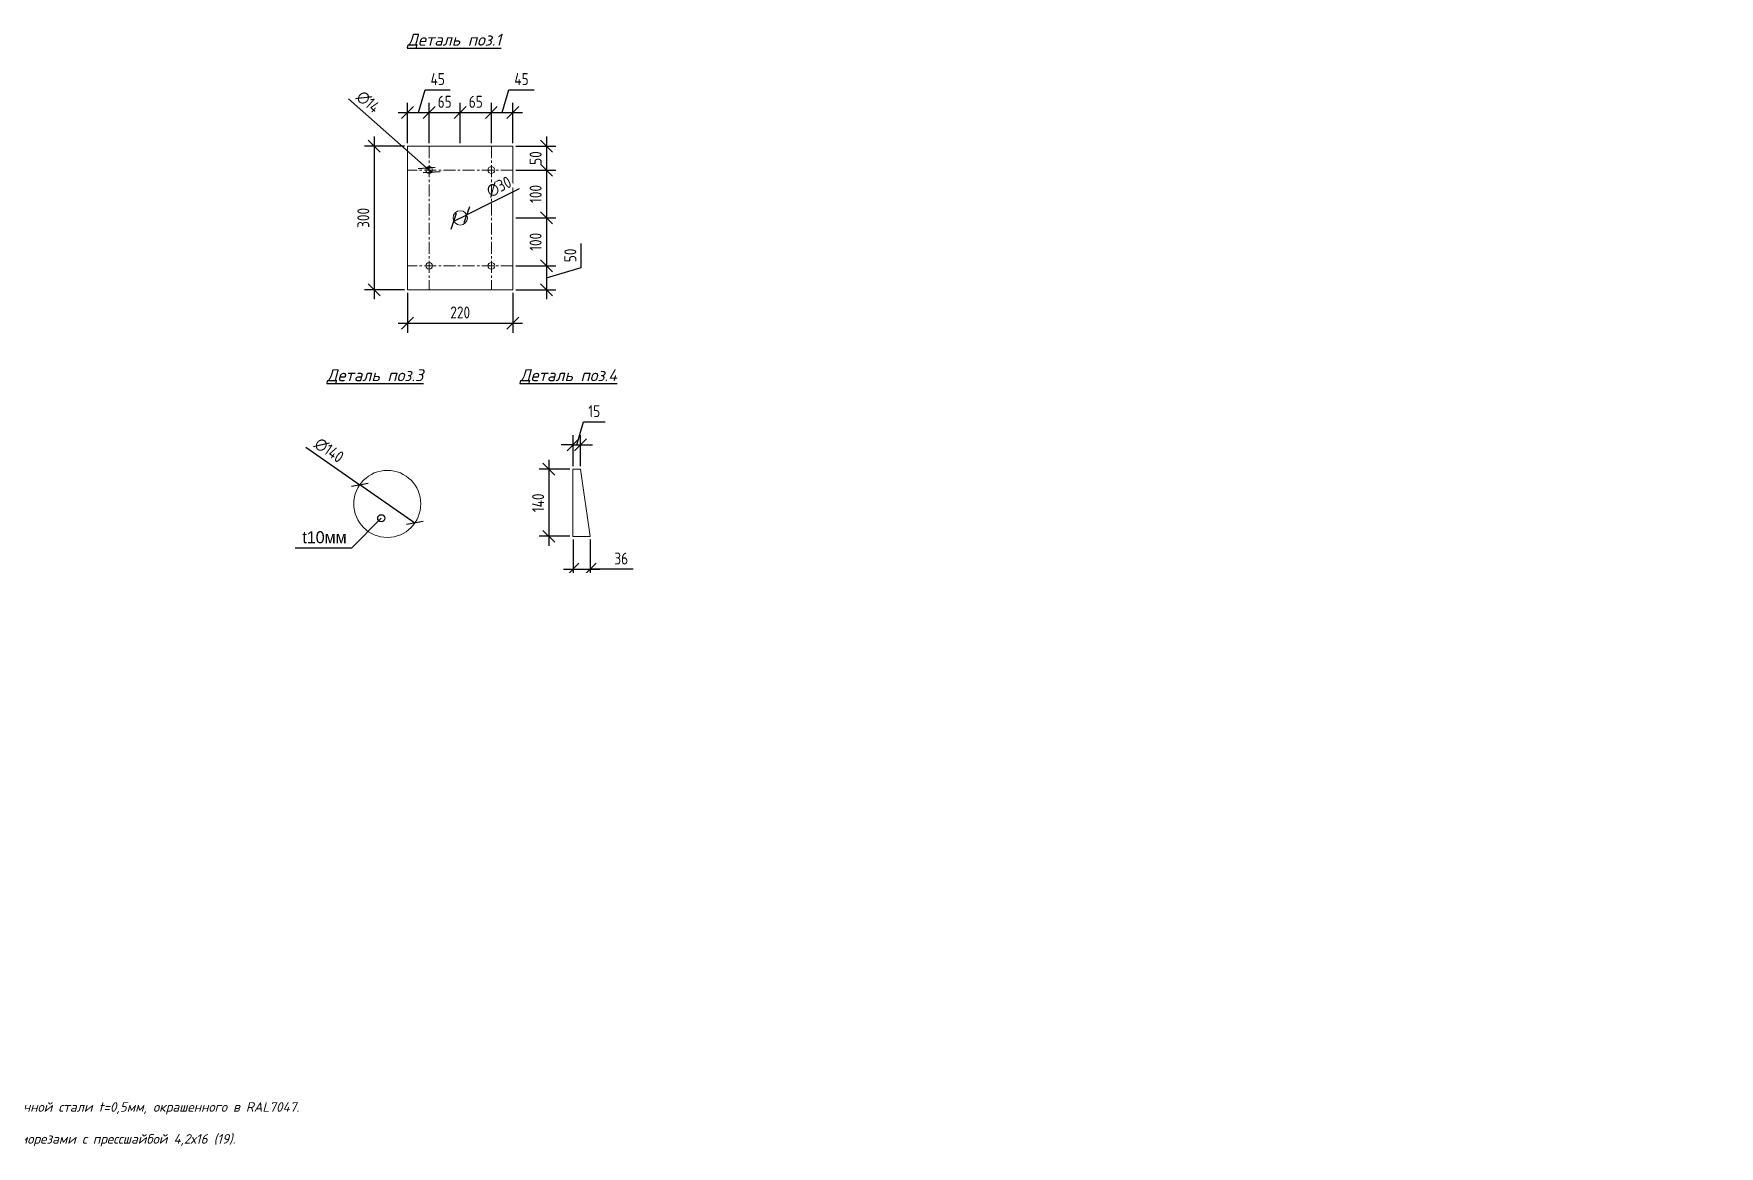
# Model space of a CAD drawing. Header units: millimetres. Extents: x -330955 to 144729, y -76510 to 25340.
# Drawn here: x 73495 to 77016, y -61773 to -59449 of the extents above; entities that cross this region are included whole.
import ezdxf
from ezdxf import colors
from ezdxf.entities.mleader import LeaderData, LeaderLine
from ezdxf.math import Vec2, Vec3

# ---------------------------------------------------------------- set-up
doc = ezdxf.new("R2010")
doc.units = ezdxf.units.MM
doc.header["$LTSCALE"] = 20
doc.linetypes.add('осевая', pattern=[2, 1.25, -0.25, 0.25, -0.25])
doc.layers.get('0').update_dxf_attribs({"lineweight": 0})
doc.layers.get('Defpoints').update_dxf_attribs({"color": 4})
for name, color, linetype, lineweight in [('_метал', 210, 'Continuous', 20), ('_Осевая', 30, 'осевая', 9), ('_Размер', 92, 'Continuous', 15), ('Выноски', 7, 'Continuous', 15)]:
    doc.layers.add(name, color=color, linetype=linetype, lineweight=lineweight)
doc.layers.add('PDF _Текст', color=7, linetype='Continuous')
doc.styles.add('PDF ISOCPEUR Italic', font='isocpeui.ttf')
doc.styles.add('ГОСТ 2.304', font='gost-common.ttf')
doc.dimstyles.new('СПДС', dxfattribs={"dimscale": 100, "dimtxt": 2.5, "dimasz": 2.5, "dimexe": 2, "dimexo": 0.625, "dimgap": 1, "dimtad": 1, "dimdec": 0, "dimtxsty": 'ГОСТ 2.304', "dimblk": 'OBLIQUE', "dimcen": 2.5, "dimdle": 2, "dimadec": 0, "dimazin": 2, "dimtfac": 0.75, "dimtdec": 0, "dimtmove": 1, "dimatfit": 3, "dimfxl": 1, "dimtfill": 1, "dimtolj": 1, "dimarcsym": 1})

# ---------------------------------------------------------------- blocks, each defined once
blk = doc.blocks.new('_Oblique')
at = {"color": 0, "linetype": 'ByBlock', "lineweight": -2}
blk.add_line((-0.5, -0.5), (0.5, 0.5), dxfattribs=at)
blk = doc.blocks.new('*D1241')
at = {"layer": '_Размер', "color": 0, "lineweight": -2, "transparency": 16777216}
for p, q in [((74275.9, -59990.2), (74275.9, -60073.9)), ((74495.9, -59990.2), (74495.9, -60073.9)), ((74255.9, -60053.9), (74515.9, -60053.9))]:
    blk.add_line(p, q, dxfattribs=at)
at = {"layer": 'Defpoints', "color": 0, "transparency": 16777216}
for p in [(74275.9, -59983.9), (74495.9, -59983.9), (74495.9, -60053.9)]:
    blk.add_point(p, dxfattribs=at)
at = {"layer": '_Размер', "color": 0, "lineweight": -2, "transparency": 16777216, "xscale": 25, "yscale": 25, "zscale": 25, "rotation": 180}
blk.add_blockref('_Oblique', (74275.9, -60053.9), dxfattribs=at)
at = {"layer": '_Размер', "color": 0, "lineweight": -2, "transparency": 16777216, "xscale": 25, "yscale": 25, "zscale": 25}
blk.add_blockref('_Oblique', (74495.9, -60053.9), dxfattribs=at)
at = {"layer": '_Размер', "color": 0, "transparency": 16777216, "insert": (74385.9, -60031.4), "char_height": 25, "attachment_point": 5, "style": 'ГОСТ 2.304', "bg_fill": 3, "box_fill_scale": 1.1, "bg_fill_color": 256, "bg_fill_true_color": 13158600, "bg_fill_transparency": 0}
blk.add_mtext('\\A1;220', dxfattribs=at)
blk = doc.blocks.new('*D1242')
at = {"layer": '_Размер', "color": 0, "lineweight": -2, "transparency": 16777216}
for p, q in [((74269.7, -59683.9), (74185.9, -59683.9)), ((74205.9, -59663.9), (74205.9, -60003.9)), ((74269.7, -59983.9), (74185.9, -59983.9))]:
    blk.add_line(p, q, dxfattribs=at)
at = {"layer": 'Defpoints', "color": 0, "transparency": 16777216}
for p in [(74275.9, -59683.9), (74205.9, -59983.9), (74275.9, -59983.9)]:
    blk.add_point(p, dxfattribs=at)
at = {"layer": '_Размер', "color": 0, "lineweight": -2, "transparency": 16777216, "xscale": 25, "yscale": 25, "zscale": 25}
for p, rotation in [((74205.9, -59683.9), 90), ((74205.9, -59983.9), 270)]:
    blk.add_blockref('_Oblique', p, dxfattribs=dict(at, rotation=rotation))
at = {"layer": '_Размер', "color": 0, "transparency": 16777216, "insert": (74183.4, -59833.9), "char_height": 25, "attachment_point": 5, "rotation": 90, "style": 'ГОСТ 2.304', "bg_fill": 3, "box_fill_scale": 1.1, "bg_fill_color": 256, "bg_fill_true_color": 13158600, "bg_fill_transparency": 0}
blk.add_mtext('\\A1;300', dxfattribs=at)
blk = doc.blocks.new('*D1243')
at = {"layer": '_Размер', "color": 0, "lineweight": -2, "ltscale": 10, "transparency": 16777216}
for p, q in [((74298.4, -59613.9), (74312.7, -59566.4)), ((74312.7, -59566.4), (74365.2, -59566.4)), ((74255.9, -59613.9), (74340.9, -59613.9)), ((74275.9, -59677.7), (74275.9, -59593.9)), ((74320.9, -59672.8), (74320.9, -59593.9))]:
    blk.add_line(p, q, dxfattribs=at)
at = {"layer": 'Defpoints', "color": 0, "ltscale": 10, "transparency": 16777216}
for p in [(74320.9, -59613.9), (74275.9, -59683.9), (74320.9, -59679.1)]:
    blk.add_point(p, dxfattribs=at)
at = {"layer": '_Размер', "color": 0, "lineweight": -2, "ltscale": 10, "transparency": 16777216, "xscale": 25, "yscale": 25, "zscale": 25, "rotation": 180}
blk.add_blockref('_Oblique', (74275.9, -59613.9), dxfattribs=at)
at = {"layer": '_Размер', "color": 0, "lineweight": -2, "ltscale": 10, "transparency": 16777216, "xscale": 25, "yscale": 25, "zscale": 25}
blk.add_blockref('_Oblique', (74320.9, -59613.9), dxfattribs=at)
at = {"layer": '_Размер', "color": 0, "ltscale": 10, "transparency": 16777216, "insert": (74338.9, -59543.9), "char_height": 25, "attachment_point": 5, "style": 'ГОСТ 2.304', "bg_fill": 3, "box_fill_scale": 1.1, "bg_fill_color": 256, "bg_fill_true_color": 13158600, "bg_fill_transparency": 0}
blk.add_mtext('\\A1;45', dxfattribs=at)
blk = doc.blocks.new('*D1244')
at = {"layer": '_Размер', "color": 0, "lineweight": -2, "transparency": 16777216}
for p, q in [((74473.4, -59613.9), (74487.7, -59566.4)), ((74487.7, -59566.4), (74540.2, -59566.4)), ((74430.9, -59613.9), (74515.9, -59613.9)), ((74450.9, -59677.7), (74450.9, -59593.9)), ((74495.9, -59677.7), (74495.9, -59593.9))]:
    blk.add_line(p, q, dxfattribs=at)
at = {"layer": 'Defpoints', "color": 0, "transparency": 16777216}
for p in [(74495.9, -59613.9), (74450.9, -59683.9), (74495.9, -59683.9)]:
    blk.add_point(p, dxfattribs=at)
at = {"layer": '_Размер', "color": 0, "lineweight": -2, "transparency": 16777216, "xscale": 25, "yscale": 25, "zscale": 25, "rotation": 180}
blk.add_blockref('_Oblique', (74450.9, -59613.9), dxfattribs=at)
at = {"layer": '_Размер', "color": 0, "lineweight": -2, "transparency": 16777216, "xscale": 25, "yscale": 25, "zscale": 25}
blk.add_blockref('_Oblique', (74495.9, -59613.9), dxfattribs=at)
at = {"layer": '_Размер', "color": 0, "transparency": 16777216, "insert": (74513.9, -59543.9), "char_height": 25, "attachment_point": 5, "style": 'ГОСТ 2.304', "bg_fill": 3, "box_fill_scale": 1.1, "bg_fill_color": 256, "bg_fill_true_color": 13158600, "bg_fill_transparency": 0}
blk.add_mtext('\\A1;45', dxfattribs=at)
blk = doc.blocks.new('*D1245')
at = {"layer": '_Размер', "color": 0, "lineweight": -2, "transparency": 16777216}
for p, q in [((74502.2, -59683.9), (74585.9, -59683.9)), ((74565.9, -59663.9), (74565.9, -59753.9)), ((74509.9, -59733.9), (74585.9, -59733.9))]:
    blk.add_line(p, q, dxfattribs=at)
at = {"layer": 'Defpoints', "color": 0, "transparency": 16777216}
for p in [(74495.9, -59683.9), (74503.7, -59733.9)]:
    blk.add_point(p, dxfattribs=at)
at = {"layer": '_Размер', "color": 0, "transparency": 16777216, "insert": (74543.4, -59708.9), "char_height": 25, "attachment_point": 5, "rotation": 90, "style": 'ГОСТ 2.304', "bg_fill": 3, "box_fill_scale": 1.1, "bg_fill_color": 256, "bg_fill_true_color": 13158600, "bg_fill_transparency": 0}
blk.add_mtext('\\A1;50', dxfattribs=at)
at = {"layer": 'Defpoints', "color": 0, "transparency": 16777216}
blk.add_point((74565.9, -59733.9), dxfattribs=at)
at = {"layer": '_Размер', "color": 0, "lineweight": -2, "transparency": 16777216, "xscale": 25, "yscale": 25, "zscale": 25}
for p, rotation in [((74565.9, -59683.9), 90), ((74565.9, -59733.9), 270)]:
    blk.add_blockref('_Oblique', p, dxfattribs=dict(at, rotation=rotation))
blk = doc.blocks.new('*D1246')
at = {"layer": '_Размер', "color": 0, "lineweight": -2, "transparency": 16777216}
for p, q in [((74565.9, -59713.9), (74565.9, -59853.9)), ((74502.2, -59733.9), (74585.9, -59733.9)), ((74502.2, -59833.9), (74585.9, -59833.9))]:
    blk.add_line(p, q, dxfattribs=at)
at = {"layer": 'Defpoints', "color": 0, "transparency": 16777216}
for p in [(74495.9, -59733.9), (74495.9, -59833.9), (74565.9, -59833.9)]:
    blk.add_point(p, dxfattribs=at)
at = {"layer": '_Размер', "color": 0, "lineweight": -2, "transparency": 16777216, "xscale": 25, "yscale": 25, "zscale": 25}
for p, rotation in [((74565.9, -59733.9), 90), ((74565.9, -59833.9), 270)]:
    blk.add_blockref('_Oblique', p, dxfattribs=dict(at, rotation=rotation))
at = {"layer": '_Размер', "color": 0, "transparency": 16777216, "insert": (74543.4, -59783.9), "char_height": 25, "attachment_point": 5, "rotation": 90, "style": 'ГОСТ 2.304', "bg_fill": 3, "box_fill_scale": 1.1, "bg_fill_color": 256, "bg_fill_true_color": 13158600, "bg_fill_transparency": 0}
blk.add_mtext('\\A1;100', dxfattribs=at)
blk = doc.blocks.new('*D1247')
at = {"layer": '_Размер', "color": 0, "lineweight": -2, "transparency": 16777216}
for p, q in [((74638.4, -59937.2), (74638.4, -59887.2)), ((74502.2, -59933.9), (74585.9, -59933.9)), ((74565.9, -59913.9), (74565.9, -60003.9)), ((74565.9, -59958.9), (74638.4, -59937.2)), ((74502.2, -59983.9), (74585.9, -59983.9))]:
    blk.add_line(p, q, dxfattribs=at)
at = {"layer": 'Defpoints', "color": 0, "transparency": 16777216}
for p in [(74495.9, -59933.9), (74495.9, -59983.9), (74565.9, -59983.9)]:
    blk.add_point(p, dxfattribs=at)
at = {"layer": '_Размер', "color": 0, "lineweight": -2, "transparency": 16777216, "xscale": 25, "yscale": 25, "zscale": 25}
for p, rotation in [((74565.9, -59933.9), 90), ((74565.9, -59983.9), 270)]:
    blk.add_blockref('_Oblique', p, dxfattribs=dict(at, rotation=rotation))
at = {"layer": '_Размер', "color": 0, "transparency": 16777216, "insert": (74615.9, -59912.2), "char_height": 25, "attachment_point": 5, "rotation": 90, "style": 'ГОСТ 2.304', "bg_fill": 3, "box_fill_scale": 1.1, "bg_fill_color": 256, "bg_fill_true_color": 13158600, "bg_fill_transparency": 0}
blk.add_mtext('\\A1;50', dxfattribs=at)
blk = doc.blocks.new('*D1236')
at = {"layer": '_Размер', "color": 0, "lineweight": -2, "ltscale": 10, "transparency": 16777216}
for p, q in [((74300.9, -59613.9), (74405.9, -59613.9)), ((74320.9, -59677.7), (74320.9, -59593.9)), ((74385.9, -59677.7), (74385.9, -59593.9))]:
    blk.add_line(p, q, dxfattribs=at)
at = {"layer": 'Defpoints', "color": 0, "ltscale": 10, "transparency": 16777216}
for p in [(74320.9, -59683.9), (74385.9, -59683.9)]:
    blk.add_point(p, dxfattribs=at)
at = {"layer": '_Размер', "color": 0, "lineweight": -2, "ltscale": 10, "transparency": 16777216, "xscale": 25, "yscale": 25, "zscale": 25, "rotation": 180}
blk.add_blockref('_Oblique', (74320.9, -59613.9), dxfattribs=at)
at = {"layer": '_Размер', "color": 0, "lineweight": -2, "ltscale": 10, "transparency": 16777216, "xscale": 25, "yscale": 25, "zscale": 25}
blk.add_blockref('_Oblique', (74385.9, -59613.9), dxfattribs=at)
at = {"layer": '_Размер', "color": 0, "ltscale": 10, "transparency": 16777216, "insert": (74353.4, -59591.4), "char_height": 25, "attachment_point": 5, "style": 'ГОСТ 2.304', "bg_fill": 3, "box_fill_scale": 1.1, "bg_fill_color": 256, "bg_fill_true_color": 13158600, "bg_fill_transparency": 0}
blk.add_mtext('\\A1;65', dxfattribs=at)
at = {"layer": 'Defpoints', "color": 0, "ltscale": 10, "transparency": 16777216}
blk.add_point((74385.9, -59613.9), dxfattribs=at)
blk = doc.blocks.new('*D1240')
at = {"layer": '_Размер', "color": 0, "lineweight": -2, "ltscale": 10, "transparency": 16777216}
for p, q in [((74365.9, -59613.9), (74470.9, -59613.9)), ((74385.9, -59677.7), (74385.9, -59593.9)), ((74450.9, -59677.7), (74450.9, -59593.9))]:
    blk.add_line(p, q, dxfattribs=at)
at = {"layer": 'Defpoints', "color": 0, "ltscale": 10, "transparency": 16777216}
for p in [(74385.9, -59683.9), (74450.9, -59683.9)]:
    blk.add_point(p, dxfattribs=at)
at = {"layer": '_Размер', "color": 0, "lineweight": -2, "ltscale": 10, "transparency": 16777216, "xscale": 25, "yscale": 25, "zscale": 25, "rotation": 180}
blk.add_blockref('_Oblique', (74385.9, -59613.9), dxfattribs=at)
at = {"layer": '_Размер', "color": 0, "lineweight": -2, "ltscale": 10, "transparency": 16777216, "xscale": 25, "yscale": 25, "zscale": 25}
blk.add_blockref('_Oblique', (74450.9, -59613.9), dxfattribs=at)
at = {"layer": '_Размер', "color": 0, "ltscale": 10, "transparency": 16777216, "insert": (74418.4, -59591.4), "char_height": 25, "attachment_point": 5, "style": 'ГОСТ 2.304', "bg_fill": 3, "box_fill_scale": 1.1, "bg_fill_color": 256, "bg_fill_true_color": 13158600, "bg_fill_transparency": 0}
blk.add_mtext('\\A1;65', dxfattribs=at)
at = {"layer": 'Defpoints', "color": 0, "ltscale": 10, "transparency": 16777216}
blk.add_point((74450.9, -59613.9), dxfattribs=at)
blk = doc.blocks.new('*D1260')
at = {"layer": '_Размер', "color": 0, "lineweight": -2, "transparency": 16777216}
for p, q in [((74502.2, -59833.9), (74585.9, -59833.9)), ((74565.9, -59813.9), (74565.9, -59953.9)), ((74502.2, -59933.9), (74585.9, -59933.9))]:
    blk.add_line(p, q, dxfattribs=at)
at = {"layer": 'Defpoints', "color": 0, "transparency": 16777216}
for p in [(74495.9, -59833.9), (74495.9, -59933.9), (74565.9, -59933.9)]:
    blk.add_point(p, dxfattribs=at)
at = {"layer": '_Размер', "color": 0, "lineweight": -2, "transparency": 16777216, "xscale": 25, "yscale": 25, "zscale": 25}
for p, rotation in [((74565.9, -59833.9), 90), ((74565.9, -59933.9), 270)]:
    blk.add_blockref('_Oblique', p, dxfattribs=dict(at, rotation=rotation))
at = {"layer": '_Размер', "color": 0, "transparency": 16777216, "insert": (74543.4, -59883.9), "char_height": 25, "attachment_point": 5, "rotation": 90, "style": 'ГОСТ 2.304', "bg_fill": 3, "box_fill_scale": 1.1, "bg_fill_color": 256, "bg_fill_true_color": 13158600, "bg_fill_transparency": 0}
blk.add_mtext('\\A1;100', dxfattribs=at)
blk = doc.blocks.new('*D1261')
at = {"layer": '_Размер', "color": 0, "lineweight": -2, "transparency": 16777216}
for p in [(74152.4, -59585.2), (74326.2, -59738.6)]:
    blk.add_line(p, (74315.7, -59729.3), dxfattribs=at)
at = {"layer": 'Defpoints', "color": 0, "transparency": 16777216}
for p in [(74315.7, -59729.3), (74326.2, -59738.6)]:
    blk.add_point(p, dxfattribs=at)
at = {"layer": '_Размер', "color": 0, "lineweight": -2, "transparency": 16777216, "xscale": 25, "yscale": 25, "zscale": 25}
for p, rotation in [((74315.7, -59729.3), 318.573933117323), ((74326.2, -59738.6), 138.573933117323)]:
    blk.add_blockref('_Oblique', p, dxfattribs=dict(at, rotation=rotation))
at = {"layer": '_Размер', "color": 0, "transparency": 16777216, "insert": (74193.5, -59591.5), "char_height": 25, "attachment_point": 5, "rotation": 318.5739, "style": 'ГОСТ 2.304', "bg_fill": 3, "box_fill_scale": 1.1, "bg_fill_color": 256, "bg_fill_true_color": 13158600, "bg_fill_transparency": 0}
blk.add_mtext('\\A1;∅14', dxfattribs=at)
blk = doc.blocks.new('*D1262')
at = {"layer": '_Размер', "color": 0, "lineweight": -2, "transparency": 16777216}
for p in [(74509.2, -59773.1), (74372.5, -59840.6)]:
    blk.add_line(p, (74399.4, -59827.3), dxfattribs=at)
at = {"layer": 'Defpoints', "color": 0, "transparency": 16777216}
for p in [(74399.4, -59827.3), (74372.5, -59840.6)]:
    blk.add_point(p, dxfattribs=at)
at = {"layer": '_Размер', "color": 0, "lineweight": -2, "transparency": 16777216, "xscale": 25, "yscale": 25, "zscale": 25}
for p, rotation in [((74372.5, -59840.6), 26.26789148051483), ((74399.4, -59827.3), 206.2678914805148)]:
    blk.add_blockref('_Oblique', p, dxfattribs=dict(at, rotation=rotation))
at = {"layer": '_Размер', "color": 0, "transparency": 16777216, "insert": (74466.8, -59768.9), "char_height": 25, "attachment_point": 5, "rotation": 26.2679, "style": 'ГОСТ 2.304', "bg_fill": 3, "box_fill_scale": 1.1, "bg_fill_color": 256, "bg_fill_true_color": 13158600, "bg_fill_transparency": 0}
blk.add_mtext('\\A1;∅30', dxfattribs=at)
blk = doc.blocks.new('*D1263')
at = {"layer": '_Размер', "color": 0, "lineweight": -2, "transparency": 16777216}
for p in [(74063.2, -60312.8), (74291, -60471.2)]:
    blk.add_line(p, (74176.1, -60391.3), dxfattribs=at)
at = {"layer": 'Defpoints', "color": 0, "transparency": 16777216}
for p in [(74176.1, -60391.3), (74291, -60471.2)]:
    blk.add_point(p, dxfattribs=at)
at = {"layer": '_Размер', "color": 0, "lineweight": -2, "transparency": 16777216, "xscale": 25, "yscale": 25, "zscale": 25}
for p, rotation in [((74176.1, -60391.3), 325.2062042299289), ((74291, -60471.2), 145.2062042299289)]:
    blk.add_blockref('_Oblique', p, dxfattribs=dict(at, rotation=rotation))
at = {"layer": '_Размер', "color": 0, "transparency": 16777216, "insert": (74111.9, -60319.3), "char_height": 25, "attachment_point": 5, "rotation": 325.2062, "style": 'ГОСТ 2.304', "bg_fill": 3, "box_fill_scale": 1.1, "bg_fill_color": 256, "bg_fill_true_color": 13158600, "bg_fill_transparency": 0}
blk.add_mtext('\\A1;∅140', dxfattribs=at)
blk = doc.blocks.new('*D1257')
at = {"layer": '_Размер', "color": 0, "lineweight": -2, "ltscale": 10, "transparency": 16777216}
for p, q in [((74621.5, -60505.3), (74621.5, -60587.9)), ((74657.5, -60505.3), (74657.5, -60587.9)), ((74601.5, -60567.9), (74677.5, -60567.9)), ((74747.3, -60567.9), (74657.5, -60567.9))]:
    blk.add_line(p, q, dxfattribs=at)
at = {"layer": 'Defpoints', "color": 0, "ltscale": 10, "transparency": 16777216}
for p in [(74621.5, -60499), (74657.5, -60499), (74657.5, -60567.9)]:
    blk.add_point(p, dxfattribs=at)
at = {"layer": '_Размер', "color": 0, "lineweight": -2, "ltscale": 10, "transparency": 16777216, "xscale": 25, "yscale": 25, "zscale": 25, "rotation": 180}
blk.add_blockref('_Oblique', (74621.5, -60567.9), dxfattribs=at)
at = {"layer": '_Размер', "color": 0, "lineweight": -2, "ltscale": 10, "transparency": 16777216, "xscale": 25, "yscale": 25, "zscale": 25}
blk.add_blockref('_Oblique', (74657.5, -60567.9), dxfattribs=at)
at = {"layer": '_Размер', "color": 0, "ltscale": 10, "transparency": 16777216, "insert": (74722.3, -60545.4), "char_height": 25, "attachment_point": 5, "style": 'ГОСТ 2.304', "bg_fill": 3, "box_fill_scale": 1.1, "bg_fill_color": 256, "bg_fill_true_color": 13158600, "bg_fill_transparency": 0}
blk.add_mtext('\\A1;36', dxfattribs=at)
blk = doc.blocks.new('*D1258')
at = {"layer": '_Размер', "color": 0, "lineweight": -2, "ltscale": 10, "transparency": 16777216}
for p, q in [((74615.2, -60359), (74551.1, -60359)), ((74571.1, -60339), (74571.1, -60519)), ((74615.2, -60499), (74551.1, -60499))]:
    blk.add_line(p, q, dxfattribs=at)
at = {"layer": 'Defpoints', "color": 0, "ltscale": 10, "transparency": 16777216}
for p in [(74621.5, -60359), (74571.1, -60499), (74621.5, -60499)]:
    blk.add_point(p, dxfattribs=at)
at = {"layer": '_Размер', "color": 0, "lineweight": -2, "ltscale": 10, "transparency": 16777216, "xscale": 25, "yscale": 25, "zscale": 25}
for p, rotation in [((74571.1, -60359), 90), ((74571.1, -60499), 270)]:
    blk.add_blockref('_Oblique', p, dxfattribs=dict(at, rotation=rotation))
at = {"layer": '_Размер', "color": 0, "ltscale": 10, "transparency": 16777216, "insert": (74548.6, -60429), "char_height": 25, "attachment_point": 5, "rotation": 90, "style": 'ГОСТ 2.304', "bg_fill": 3, "box_fill_scale": 1.1, "bg_fill_color": 256, "bg_fill_true_color": 13158600, "bg_fill_transparency": 0}
blk.add_mtext('\\A1;140', dxfattribs=at)
blk = doc.blocks.new('*D1259')
at = {"layer": '_Размер', "color": 0, "lineweight": -2, "ltscale": 10, "transparency": 16777216}
for p, q in [((74621.5, -60352.8), (74621.5, -60287.6)), ((74629.2, -60307.6), (74643.5, -60260.1)), ((74637, -60352.8), (74637, -60287.6)), ((74643.5, -60260.1), (74688.5, -60260.1)), ((74621.5, -60307.6), (74596.5, -60307.6)), ((74621.5, -60307.6), (74637, -60307.6)), ((74621.5, -60307.6), (74637, -60307.6)), ((74637, -60307.6), (74662, -60307.6))]:
    blk.add_line(p, q, dxfattribs=at)
at = {"layer": 'Defpoints', "color": 0, "ltscale": 10, "transparency": 16777216}
for p in [(74637, -60307.6), (74621.5, -60359), (74637, -60359)]:
    blk.add_point(p, dxfattribs=at)
at = {"layer": '_Размер', "color": 0, "lineweight": -2, "ltscale": 10, "transparency": 16777216, "xscale": 25, "yscale": 25, "zscale": 25}
blk.add_blockref('_Oblique', (74621.5, -60307.6), dxfattribs=at)
at = {"layer": '_Размер', "color": 0, "lineweight": -2, "ltscale": 10, "transparency": 16777216, "xscale": 25, "yscale": 25, "zscale": 25, "rotation": 180}
blk.add_blockref('_Oblique', (74637, -60307.6), dxfattribs=at)
at = {"layer": '_Размер', "color": 0, "ltscale": 10, "transparency": 16777216, "insert": (74666, -60237.6), "char_height": 25, "attachment_point": 5, "style": 'ГОСТ 2.304', "bg_fill": 3, "box_fill_scale": 1.1, "bg_fill_color": 256, "bg_fill_true_color": 13158600, "bg_fill_transparency": 0}
blk.add_mtext('\\A1;15', dxfattribs=at)
blk = doc.blocks.new('_Dot')
at = {"color": 0, "linetype": 'ByBlock', "lineweight": -2}
blk.add_line((-0.5, 0), (-1, 0), dxfattribs=at)
at = {"color": 0, "linetype": 'ByBlock', "const_width": 0.5}
blk.add_lwpolyline([(-0.25, 0, 1), (0.25, 0, 1)], format="xyb", close=True, dxfattribs=at)

msp = doc.modelspace()

# ---------------------------------------------------------------- linework, layer by layer
at = {"layer": '_метал', "ltscale": 10}
msp.add_lwpolyline([(74275.927, -59983.9252), (74495.927, -59983.9252), (74495.927, -59683.9252), (74275.927, -59683.9252), (74275.927, -59983.9252)], dxfattribs=at)
at = {"layer": '_метал'}
msp.add_lwpolyline([(74636.9587, -60359.0414), (74657.4646, -60499.0414), (74621.4646, -60499.0414), (74621.4646, -60359.0414), (74636.9587, -60359.0414)], dxfattribs=at)
at = {"layer": '_метал', "ltscale": 5}
for centre, radius in [((74320.927, -59733.9252), 7), ((74450.927, -59733.9252), 7), ((74385.927, -59833.9252), 15), ((74320.927, -59933.9252), 7), ((74450.927, -59933.9252), 7)]:
    msp.add_circle(centre, radius, dxfattribs=at)
at = {"layer": '_метал', "ltscale": 10}
msp.add_circle((74233.5515, -60431.2404), 70, dxfattribs=at)
at = {"layer": '_Размер', "lineweight": 25, "ltscale": 10}
msp.add_lwpolyline([(74158.5534, -60523.4366), (74041.0534, -60523.4366)], dxfattribs=at)

# ---------------------------------------------------------------- texts
at = {"layer": 'PDF _Текст', "style": 'PDF ISOCPEUR Italic'}
for s, insert, char_height, width, attachment_point in [('{\\LДеталь поз.1}', (74373.3886, -59464.2834), 25, 595.386756, 5), ('{\\LДеталь поз.3}', (74207.9259, -60165.036), 25, 595.386756, 5), ('{\\LДеталь поз.4}', (74611.9654, -60165.036), 25, 595.386756, 5), ('Указание: \\P1. Выполнить из листа оцинкованной стали t=0,5мм, окрашенного в RAL7047.\\P2. Размеры уточнить по месту.\\P3. Крепить к сэндвич-панели саморезами с прессшайбой 4,2х16 (19).', (73046.5134, -61647.5886), 20, 1044.469666, 1)]:
    msp.add_mtext(s, dxfattribs=dict(at, insert=insert, char_height=char_height, width=width, attachment_point=attachment_point))

# ---------------------------------------------------------------- next in the draw order: dimensions: what is measured, and where the dimension line sits
at = {"layer": '_Размер'}
for base, p1, p2, picture, middle in [((74495.927, -59613.9252), (74450.927, -59683.9252), (74495.927, -59683.9252), '*D1244', (74497.677, -59543.9252)), ((74495.927, -60053.9252), (74275.927, -59983.9252), (74495.927, -59983.9252), '*D1241', (74385.927, -60031.4252))]:
    dim = msp.add_linear_dim(base=base, p1=p1, p2=p2, dimstyle='СПДС', override={"dimscale": 10}, dxfattribs=at)
    dim.commit()
    dim.dimension.update_dxf_attribs({"geometry": picture, "text_midpoint": middle})
dim = msp.add_diameter_dim_2p(p1=(74291.0362, -60471.1842), p2=(74176.0667, -60391.2967), dimstyle='СПДС', override={"dimscale": 10}, dxfattribs=at)
dim.commit()
dim.dimension.update_dxf_attribs({"geometry": '*D1263', "text_midpoint": (74099.0782, -60337.8007), "dimtype": 163})
at = {"layer": '_Размер', "ltscale": 10}
dim = msp.add_linear_dim(base=(74657.4646, -60567.9265), p1=(74621.4646, -60499.0414), p2=(74657.4646, -60499.0414), dimstyle='СПДС', override={"dimscale": 10}, dxfattribs=at)
dim.commit()
dim.dimension.update_dxf_attribs({"geometry": '*D1257', "text_midpoint": (74722.2518, -60567.9265), "dimtype": 160})

# ---------------------------------------------------------------- next in the draw order: linework, layer by layer
at = {"layer": '_Размер', "lineweight": 25, "ltscale": 10}
msp.add_lwpolyline([(74220.9327, -60461.2781), (74158.5534, -60523.4366)], dxfattribs=at)
msp.add_circle((74220.9327, -60461.2781), 7.5, dxfattribs=at)

# ---------------------------------------------------------------- next in the draw order: texts
at = {"layer": '_Размер', "lineweight": 25, "ltscale": 10, "insert": (74056.0534, -60488.4366), "char_height": 25, "width": 134.52381, "attachment_point": 1}
msp.add_mtext('t10мм', dxfattribs=at)

# ---------------------------------------------------------------- next in the draw order: dimensions: what is measured, and where the dimension line sits
at = {"layer": '_Размер'}
for base, p1, p2, picture, middle in [((74205.927, -59983.9252), (74275.927, -59683.9252), (74275.927, -59983.9252), '*D1242', (74183.427, -59833.9252)), ((74565.927, -59983.9252), (74495.927, -59933.9252), (74495.927, -59983.9252), '*D1247', (74615.927, -59927.1752))]:
    dim = msp.add_linear_dim(base=base, p1=p1, p2=p2, angle=90, dimstyle='СПДС', override={"dimscale": 10}, dxfattribs=at)
    dim.commit()
    dim.dimension.update_dxf_attribs({"geometry": picture, "text_midpoint": middle})
dim = msp.add_linear_dim(base=(74565.927, -59733.9252), p1=(74495.927, -59683.9252), p2=(74503.6685, -59733.9252), angle=90, dimstyle='СПДС', override={"dimscale": 10}, dxfattribs=at)
dim.commit()
dim.dimension.update_dxf_attribs({"geometry": '*D1245', "text_midpoint": (74565.927, -59708.9252), "dimtype": 160})
at = {"layer": '_Размер', "ltscale": 10}
dim = msp.add_linear_dim(base=(74571.116, -60499.0414), p1=(74621.4646, -60359.0414), p2=(74621.4646, -60499.0414), angle=90, dimstyle='СПДС', override={"dimscale": 10}, dxfattribs=at)
dim.commit()
dim.dimension.update_dxf_attribs({"geometry": '*D1258', "text_midpoint": (74548.616, -60429.0414)})

# ---------------------------------------------------------------- next in the draw order: leaders
at = {"layer": 'Выноски'}
ml = msp.add_multileader_mtext('Standard', dxfattribs=at)
ml.set_content('\\A1;Заполнить отверстие мин. ватой НГ, плотность 10-35 кг/м3 после монтажа', color=256, style='PDF ISOCPEUR Italic')
ml.set_leader_properties()
ml.set_arrow_properties(name='DOT')
ml.build(insert=Vec2(0, 0))
ml.multileader.update_dxf_attribs({"text_left_attachment_type": 6, "text_right_attachment_type": 6, "dogleg_length": 0.36, "arrow_head_size": 7.5, "scale": 10})
ctx = ml.context
ctx.base_point, ctx.scale, ctx.char_height, ctx.arrow_head_size, ctx.landing_gap_size, ctx.plane_origin = Vec3(71207.9435, -60727.9261), 10, 20, 7.5, 1.5, Vec3(74475.4159, -57928.1065)
ctx.left_attachment, ctx.right_attachment = 6, 6
notes = []
notes.append((ctx, [(1, (1, 1, 0), (71206.4075, -60727.9261), (1, 0), 1.536, [(0, [(71004.6065, -60553.2472)], 0, [])])]))
ctx.mtext.insert, ctx.mtext.width, ctx.mtext.flow_direction = Vec3(71209.4435, -60703.9261), 416.698737, 5
ctx.mtext.has_bg_fill, ctx.mtext.bg_color, ctx.mtext.bg_scale_factor, ctx.mtext.bg_transparency, ctx.mtext.use_window_bg_color = 1, -1073741824, 1, 0, 1
for ctx, leaders in notes:
    for number, flags, end, landing, length, lines in leaders:
        leader = LeaderData()
        leader.index, (leader.has_last_leader_line, leader.has_dogleg_vector, leader.attachment_direction) = number, flags
        leader.last_leader_point, leader.dogleg_vector, leader.dogleg_length = Vec3(end), Vec3(landing), length
        for number, points, colour, breaks in lines:
            line = LeaderLine()
            line.index, line.vertices, line.color, line.breaks = number, Vec3.list(points), colors.encode_raw_color(colour), breaks
            leader.lines.append(line)
        ctx.leaders.append(leader)

# ---------------------------------------------------------------- next in the draw order: dimensions: what is measured, and where the dimension line sits
at = {"layer": '_Размер', "ltscale": 10}
for base, p1, p2, picture, middle in [((74320.927, -59613.9252), (74275.927, -59683.9252), (74320.927, -59679.0576), '*D1243', (74322.677, -59543.9252)), ((74636.9587, -60307.6095), (74621.4646, -60359.0414), (74636.9587, -60359.0414), '*D1259', (74653.4616, -60237.6095))]:
    dim = msp.add_linear_dim(base=base, p1=p1, p2=p2, dimstyle='СПДС', override={"dimscale": 10}, dxfattribs=at)
    dim.commit()
    dim.dimension.update_dxf_attribs({"geometry": picture, "text_midpoint": middle})
at = {"layer": '_Размер'}
dim = msp.add_linear_dim(base=(74565.927, -59833.9252), p1=(74495.927, -59733.9252), p2=(74495.927, -59833.9252), angle=90, dimstyle='СПДС', override={"dimscale": 10}, dxfattribs=at)
dim.commit()
dim.dimension.update_dxf_attribs({"geometry": '*D1246', "text_midpoint": (74543.427, -59783.9252)})

# ---------------------------------------------------------------- next in the draw order: leaders
at = {"layer": 'Выноски'}
ml = msp.add_multileader_mtext('Standard', dxfattribs=at)
ml.set_content('\\A1;Обрамление проходки фасонкой с наружной стороны сэндвич-панели, герметизация стыка полиуретановым герметиком', color=256, style='PDF ISOCPEUR Italic')
ml.set_leader_properties()
ml.set_arrow_properties(name='DOT')
ml.build(insert=Vec2(0, 0))
ml.multileader.update_dxf_attribs({"text_left_attachment_type": 6, "text_right_attachment_type": 6, "dogleg_length": 0.36, "arrow_head_size": 7.5, "scale": 10})
ctx = ml.context
ctx.base_point, ctx.scale, ctx.char_height, ctx.arrow_head_size, ctx.landing_gap_size, ctx.plane_origin = Vec3(71188.9247, -60601.962), 10, 20, 7.5, 1.5, Vec3(74514.9395, -57928.1065)
ctx.left_attachment, ctx.right_attachment = 6, 6
notes = []
notes.append((ctx, [(1, (1, 1, 0), (71187.3887, -60601.962), (1, 0), 1.536, [(0, [(71050.22, -60501.5091)], 0, [])])]))
ctx.mtext.insert, ctx.mtext.width, ctx.mtext.flow_direction = Vec3(71190.4247, -60575.962), 582.605615, 5
ctx.mtext.has_bg_fill, ctx.mtext.bg_color, ctx.mtext.bg_scale_factor, ctx.mtext.bg_transparency, ctx.mtext.use_window_bg_color = 1, -1073741824, 1, 0, 1
for ctx, leaders in notes:
    for number, flags, end, landing, length, lines in leaders:
        leader = LeaderData()
        leader.index, (leader.has_last_leader_line, leader.has_dogleg_vector, leader.attachment_direction) = number, flags
        leader.last_leader_point, leader.dogleg_vector, leader.dogleg_length = Vec3(end), Vec3(landing), length
        for number, points, colour, breaks in lines:
            line = LeaderLine()
            line.index, line.vertices, line.color, line.breaks = number, Vec3.list(points), colors.encode_raw_color(colour), breaks
            leader.lines.append(line)
        ctx.leaders.append(leader)

# ---------------------------------------------------------------- next in the draw order: dimensions: what is measured, and where the dimension line sits
at = {"layer": '_Размер', "ltscale": 10}
dim = msp.add_linear_dim(base=(74385.927, -59613.9252), p1=(74320.927, -59683.9252), p2=(74385.927, -59683.9252), dimstyle='СПДС', override={"dimscale": 10}, dxfattribs=at)
dim.commit()
dim.dimension.update_dxf_attribs({"geometry": '*D1236', "text_midpoint": (74353.427, -59591.4252)})
at = {"layer": '_Размер'}
dim = msp.add_linear_dim(base=(74565.927, -59933.9252), p1=(74495.927, -59833.9252), p2=(74495.927, -59933.9252), angle=90, dimstyle='СПДС', override={"dimscale": 10}, dxfattribs=at)
dim.commit()
dim.dimension.update_dxf_attribs({"geometry": '*D1260', "text_midpoint": (74543.427, -59883.9252)})

# ---------------------------------------------------------------- next in the draw order: linework, layer by layer
at = {"layer": '_Осевая'}
msp.add_lwpolyline([(74495.927, -59933.9252), (74275.927, -59933.9252)], dxfattribs=at)

# ---------------------------------------------------------------- next in the draw order: dimensions: what is measured, and where the dimension line sits
at = {"layer": '_Размер'}
dim = msp.add_diameter_dim_2p(p1=(74326.1757, -59738.5568), p2=(74315.6784, -59729.2936), dimstyle='СПДС', override={"dimscale": 10}, dxfattribs=at)
dim.commit()
dim.dimension.update_dxf_attribs({"geometry": '*D1261', "text_midpoint": (74178.6608, -59608.3855), "dimtype": 163})
at = {"layer": '_Размер', "ltscale": 10}
dim = msp.add_linear_dim(base=(74450.927, -59613.9252), p1=(74385.927, -59683.9252), p2=(74450.927, -59683.9252), dimstyle='СПДС', override={"dimscale": 10}, dxfattribs=at)
dim.commit()
dim.dimension.update_dxf_attribs({"geometry": '*D1240', "text_midpoint": (74418.427, -59591.4252)})
at = {"layer": '_Размер'}
dim = msp.add_diameter_dim_2p(p1=(74372.476, -59840.5637), p2=(74399.378, -59827.2867), dimstyle='СПДС', override={"dimscale": 10}, dxfattribs=at)
dim.commit()
dim.dimension.update_dxf_attribs({"geometry": '*D1262', "text_midpoint": (74466.7636, -59768.9386)})

# ---------------------------------------------------------------- next in the draw order: linework, layer by layer
at = {"layer": '_Осевая'}
for points in [[(74320.927, -59683.9252), (74320.927, -59983.9252)], [(74450.927, -59683.9252), (74450.927, -59983.9252)], [(74495.927, -59733.9252), (74275.927, -59733.9252)]]:
    msp.add_lwpolyline(points, dxfattribs=at)

doc.saveas('drawing.dxf')
